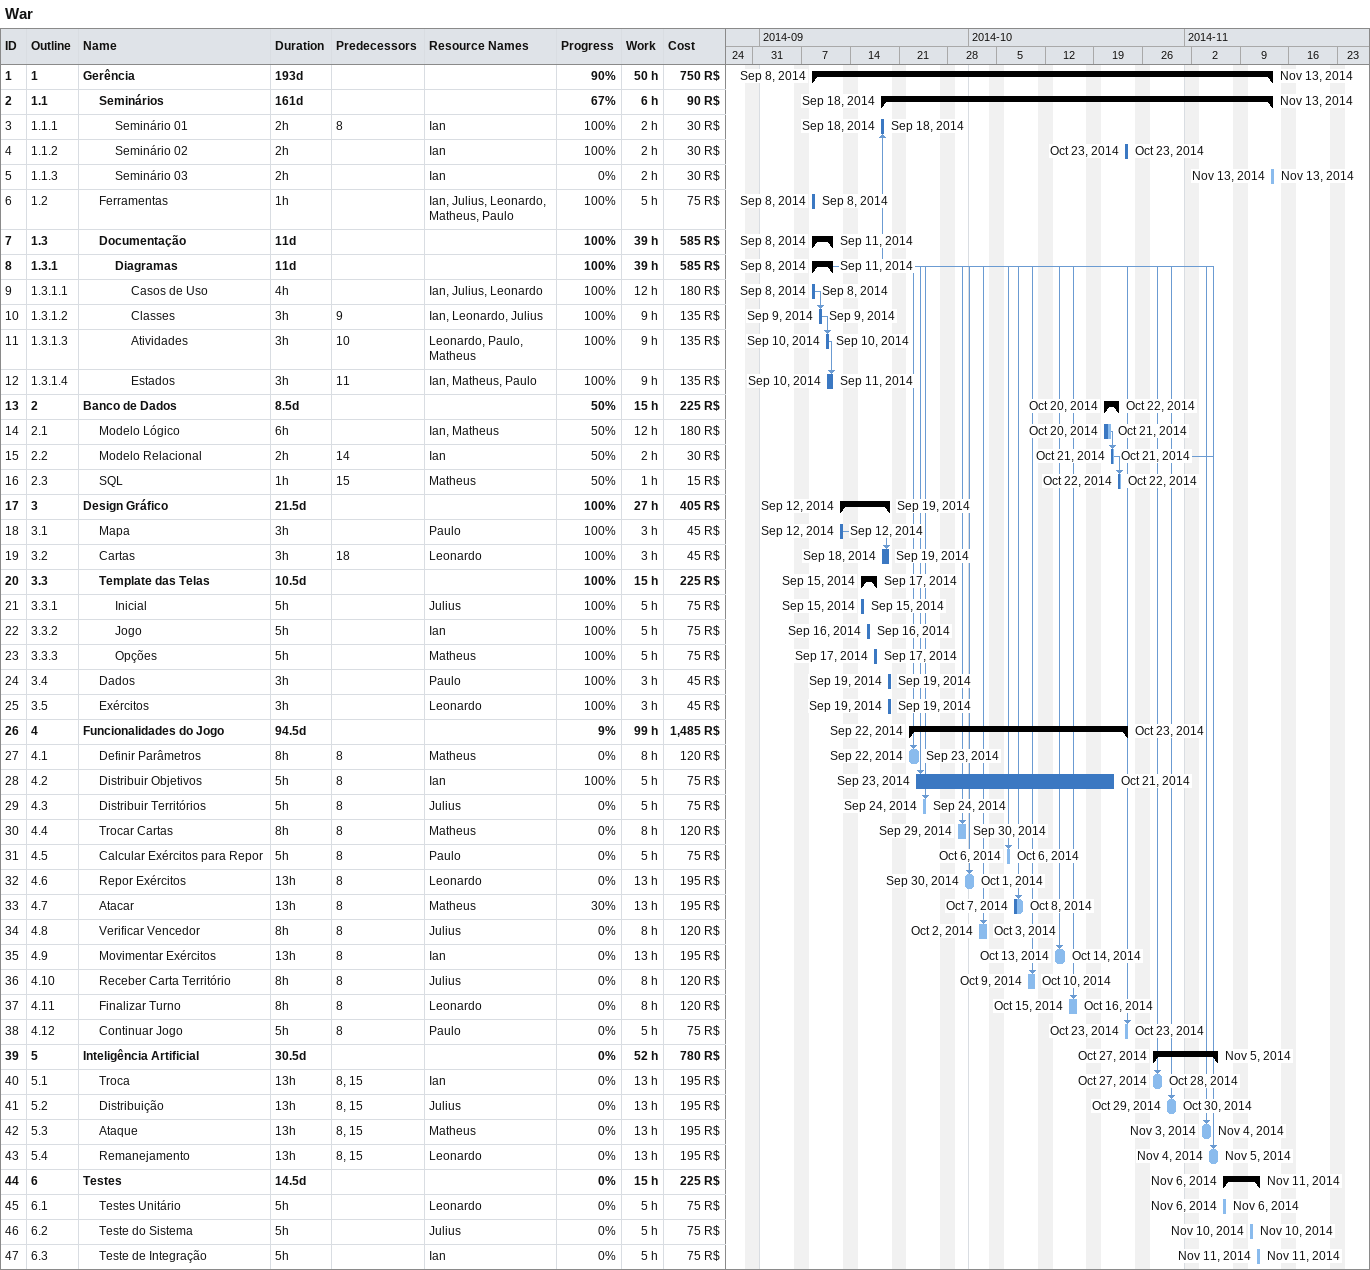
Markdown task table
War

| ID | WBS | Task | Duration | Start | Finish | Predecessors | Resources | % complete | Work (h) | Cost (R$) |
|---|---|---|---|---|---|---|---|---|---|---|
| 1 | 1 | **Gerência** | 193d | 2014-09-08 | 2014-11-13 |  |  | 90 | 50 | 750 |
| 2 | 1.1 | **Seminários** | 161d | 2014-09-18 | 2014-11-13 |  |  | 67 | 6 | 90 |
| 3 | 1.1.1 | Seminário 01 | 2h | 2014-09-18 | 2014-09-18 | 8 | Ian | 100 | 2 | 30 |
| 4 | 1.1.2 | Seminário 02 | 2h | 2014-10-23 | 2014-10-23 |  | Ian | 100 | 2 | 30 |
| 5 | 1.1.3 | Seminário 03 | 2h | 2014-11-13 | 2014-11-13 |  | Ian | 0 | 2 | 30 |
| 6 | 1.2 | Ferramentas | 1h | 2014-09-08 | 2014-09-08 |  | Ian, Julius, Leonardo, Matheus, Paulo | 100 | 5 | 75 |
| 7 | 1.3 | **Documentação** | 11d | 2014-09-08 | 2014-09-11 |  |  | 100 | 39 | 585 |
| 8 | 1.3.1 | **Diagramas** | 11d | 2014-09-08 | 2014-09-11 |  |  | 100 | 39 | 585 |
| 9 | 1.3.1.1 | Casos de Uso | 4h | 2014-09-08 | 2014-09-08 |  | Ian, Julius, Leonardo | 100 | 12 | 180 |
| 10 | 1.3.1.2 | Classes | 3h | 2014-09-09 | 2014-09-09 | 9 | Ian, Leonardo, Julius | 100 | 9 | 135 |
| 11 | 1.3.1.3 | Atividades | 3h | 2014-09-10 | 2014-09-10 | 10 | Leonardo, Paulo, Matheus | 100 | 9 | 135 |
| 12 | 1.3.1.4 | Estados | 3h | 2014-09-10 | 2014-09-11 | 11 | Ian, Matheus, Paulo | 100 | 9 | 135 |
| 13 | 2 | **Banco de Dados** | 8.5d | 2014-10-20 | 2014-10-22 |  |  | 50 | 15 | 225 |
| 14 | 2.1 | Modelo Lógico | 6h | 2014-10-20 | 2014-10-21 |  | Ian, Matheus | 50 | 12 | 180 |
| 15 | 2.2 | Modelo Relacional | 2h | 2014-10-21 | 2014-10-21 | 14 | Ian | 50 | 2 | 30 |
| 16 | 2.3 | SQL | 1h | 2014-10-22 | 2014-10-22 | 15 | Matheus | 50 | 1 | 15 |
| 17 | 3 | **Design Gráfico** | 21.5d | 2014-09-12 | 2014-09-19 |  |  | 100 | 27 | 405 |
| 18 | 3.1 | Mapa | 3h | 2014-09-12 | 2014-09-12 |  | Paulo | 100 | 3 | 45 |
| 19 | 3.2 | Cartas | 3h | 2014-09-18 | 2014-09-19 | 18 | Leonardo | 100 | 3 | 45 |
| 20 | 3.3 | **Template das Telas** | 10.5d | 2014-09-15 | 2014-09-17 |  |  | 100 | 15 | 225 |
| 21 | 3.3.1 | Inicial | 5h | 2014-09-15 | 2014-09-15 |  | Julius | 100 | 5 | 75 |
| 22 | 3.3.2 | Jogo | 5h | 2014-09-16 | 2014-09-16 |  | Ian | 100 | 5 | 75 |
| 23 | 3.3.3 | Opções | 5h | 2014-09-17 | 2014-09-17 |  | Matheus | 100 | 5 | 75 |
| 24 | 3.4 | Dados | 3h | 2014-09-19 | 2014-09-19 |  | Paulo | 100 | 3 | 45 |
| 25 | 3.5 | Exércitos | 3h | 2014-09-19 | 2014-09-19 |  | Leonardo | 100 | 3 | 45 |
| 26 | 4 | **Funcionalidades do Jogo** | 94.5d | 2014-09-22 | 2014-10-23 |  |  | 9 | 99 | 1485 |
| 27 | 4.1 | Definir Parâmetros | 8h | 2014-09-22 | 2014-09-23 | 8 | Matheus | 0 | 8 | 120 |
| 28 | 4.2 | Distribuir Objetivos | 5h | 2014-09-23 | 2014-10-21 | 8 | Ian | 100 | 5 | 75 |
| 29 | 4.3 | Distribuir Territórios | 5h | 2014-09-24 | 2014-09-24 | 8 | Julius | 0 | 5 | 75 |
| 30 | 4.4 | Trocar Cartas | 8h | 2014-09-29 | 2014-09-30 | 8 | Matheus | 0 | 8 | 120 |
| 31 | 4.5 | Calcular Exércitos para Repor | 5h | 2014-10-06 | 2014-10-06 | 8 | Paulo | 0 | 5 | 75 |
| 32 | 4.6 | Repor Exércitos | 13h | 2014-09-30 | 2014-10-01 | 8 | Leonardo | 0 | 13 | 195 |
| 33 | 4.7 | Atacar | 13h | 2014-10-07 | 2014-10-08 | 8 | Matheus | 30 | 13 | 195 |
| 34 | 4.8 | Verificar Vencedor | 8h | 2014-10-02 | 2014-10-03 | 8 | Julius | 0 | 8 | 120 |
| 35 | 4.9 | Movimentar Exércitos | 13h | 2014-10-13 | 2014-10-14 | 8 | Ian | 0 | 13 | 195 |
| 36 | 4.10 | Receber Carta Território | 8h | 2014-10-09 | 2014-10-10 | 8 | Julius | 0 | 8 | 120 |
| 37 | 4.11 | Finalizar Turno | 8h | 2014-10-15 | 2014-10-16 | 8 | Leonardo | 0 | 8 | 120 |
| 38 | 4.12 | Continuar Jogo | 5h | 2014-10-23 | 2014-10-23 | 8 | Paulo | 0 | 5 | 75 |
| 39 | 5 | **Inteligência Artificial** | 30.5d | 2014-10-27 | 2014-11-05 |  |  | 0 | 52 | 780 |
| 40 | 5.1 | Troca | 13h | 2014-10-27 | 2014-10-28 | 8, 15 | Ian | 0 | 13 | 195 |
| 41 | 5.2 | Distribuição | 13h | 2014-10-29 | 2014-10-30 | 8, 15 | Julius | 0 | 13 | 195 |
| 42 | 5.3 | Ataque | 13h | 2014-11-03 | 2014-11-04 | 8, 15 | Matheus | 0 | 13 | 195 |
| 43 | 5.4 | Remanejamento | 13h | 2014-11-04 | 2014-11-05 | 8, 15 | Leonardo | 0 | 13 | 195 |
| 44 | 6 | **Testes** | 14.5d | 2014-11-06 | 2014-11-11 |  |  | 0 | 15 | 225 |
| 45 | 6.1 | Testes Unitário | 5h | 2014-11-06 | 2014-11-06 |  | Leonardo | 0 | 5 | 75 |
| 46 | 6.2 | Teste do Sistema | 5h | 2014-11-10 | 2014-11-10 |  | Julius | 0 | 5 | 75 |
| 47 | 6.3 | Teste de Integração | 5h | 2014-11-11 | 2014-11-11 |  | Ian | 0 | 5 | 75 |
